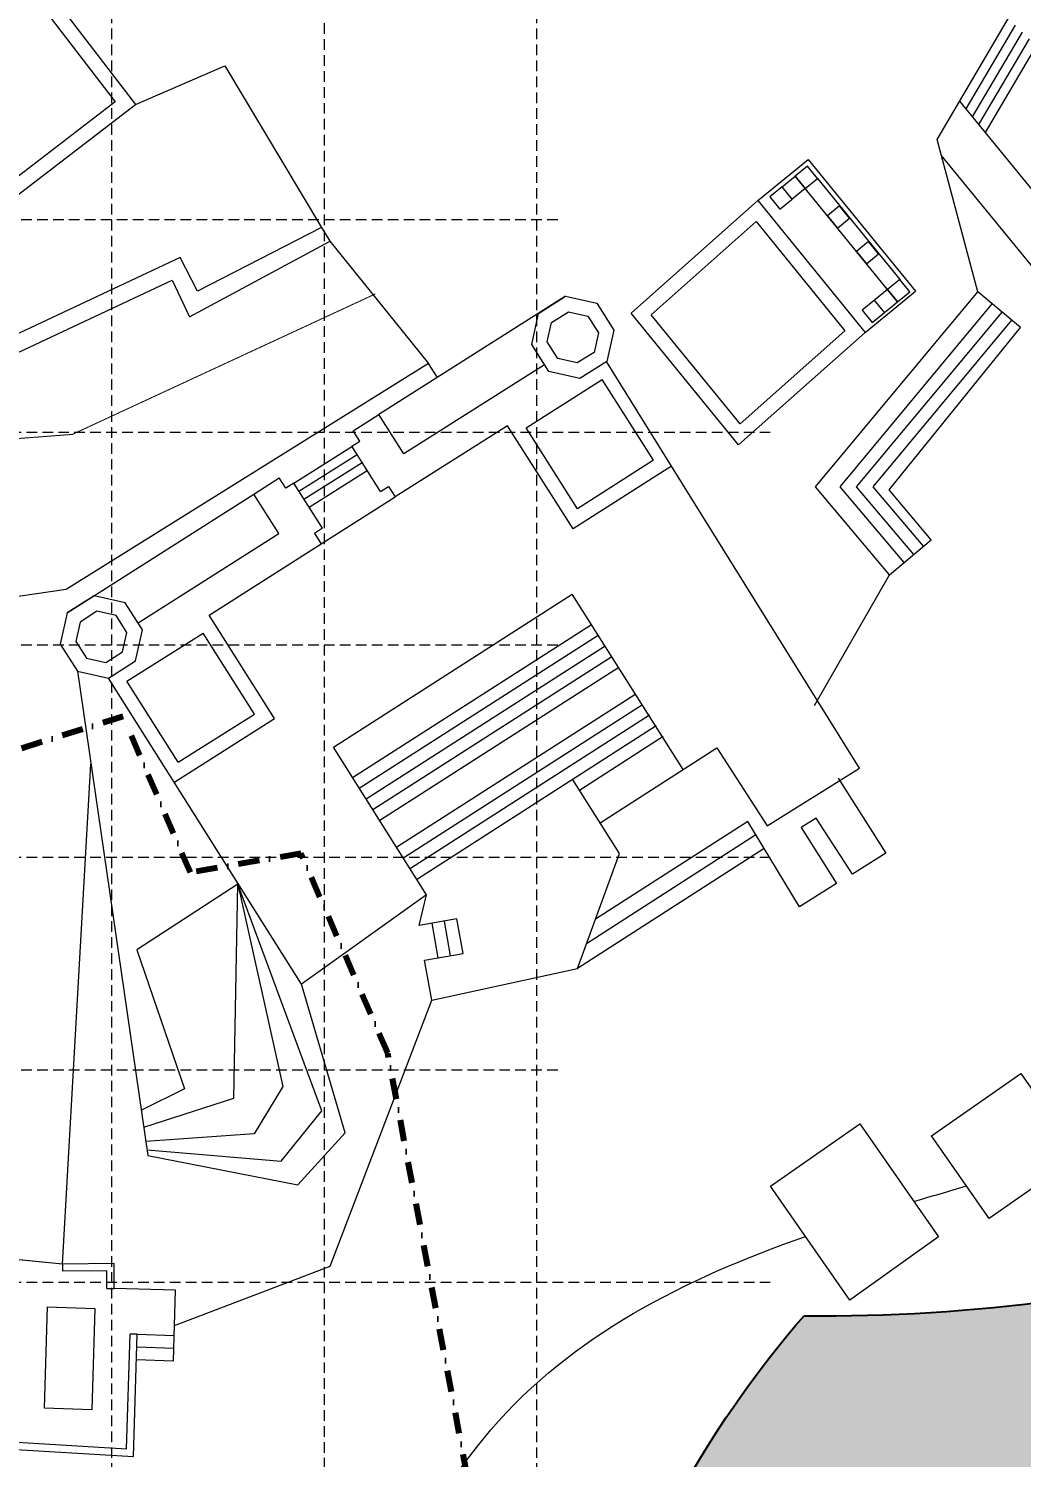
# Model space of a CAD drawing. Header units: millimetres. Extents: x 4203764 to 12476749, y 34048 to 3000914.
# Drawn here: x 12225612 to 12248970, y 2437360 to 2470972 of the extents above; entities that cross this region are included whole.
import ezdxf

# ---------------------------------------------------------------- set-up
doc = ezdxf.new("R2010")
doc.units = ezdxf.units.MM
doc.header["$MEASUREMENT"] = 0
doc.linetypes.add('DASHDOTX2', pattern=[2, 1, -0.5, 0, -0.5])
doc.linetypes.add('DASHED', pattern=[0.75, 0.5, -0.25])
for name, color, linetype, lineweight in [('2', 240, 'Continuous', 25), ('4', 1, 'Continuous', 35), ('A_SITE EDGE', 1, 'Continuous', 50), ('building property', 253, 'Continuous', 15), ('outer profile and ghats', 1, 'Continuous', 9), ('streets', 254, 'Continuous', 9), ('wall', 22, 'Continuous', 9)]:
    doc.layers.add(name, color=color, linetype=linetype, lineweight=lineweight)
doc.styles.get("Standard").update_dxf_attribs({"font": 'arial.ttf'})
doc.dimstyles.get("Standard").update_dxf_attribs({"dimtxt": 10000, "dimasz": 2000, "dimexe": 0.18, "dimexo": 0.0625, "dimgap": 0.09, "dimtad": 0, "dimtih": 1, "dimtoh": 1, "dimdec": 4, "dimzin": 0, "dimdsep": 46, "dimtxsty": 'Standard', "dimblk": 'ARCHTICK', "dimcen": 0, "dimadec": 0, "dimazin": 0, "dimtfac": 1, "dimtdec": 4, "dimtofl": 0, "dimtmove": 0, "dimatfit": 3, "dimldrblk": 'ARCHTICK', "dimfxl": 0, "dimtolj": 1, "dimtzin": 0, "dimlwe": 18, "dimarcsym": 0})

# ---------------------------------------------------------------- blocks, each defined once
blk = doc.blocks.new('GRID')
at = {"layer": 'building property', "color": 253, "linetype": 'DASHED', "lineweight": 15, "ltscale": 500}
for p, q in [((13051403, 2546471), (13051403, 2336221)), ((13046403, 2541471), (13046403, 2331221)), ((13056403, 2541471), (13056403, 2331221)), ((13056903, 2466471), (12611403, 2466471)), ((13061903, 2461471), (12616403, 2461471)), ((13056903, 2456471), (12611403, 2456471)), ((13061903, 2451471), (12616403, 2451471)), ((13056903, 2446471), (12611403, 2446471)), ((13061903, 2441471), (12616403, 2441471))]:
    blk.add_line(p, q, dxfattribs=at)
blk = doc.blocks.new('_ArchTick')
at = {"color": 0, "linetype": 'ByBlock', "lineweight": 30, "const_width": 0.15}
blk.add_lwpolyline([(-0.5, -0.5), (0.5, 0.5)], dxfattribs=at)
blk = doc.blocks.new('*D42')
at = {"layer": '4', "color": 0, "linetype": 'DASHED', "lineweight": 18}
for p, q in [((11789424, 2546568), (11789424, 2428157)), ((12264489, 2546461), (12264489, 2428157))]:
    blk.add_line(p, q, dxfattribs=at)
at = {"layer": '4', "color": 0, "lineweight": -2}
for p, q in [((11789424, 2428158), (11986578, 2428158)), ((12264489, 2428158), (12067335, 2428158))]:
    blk.add_line(p, q, dxfattribs=at)
at = {"layer": 'Defpoints', "color": 0, "lineweight": 30}
for p in [(11789424, 2546568), (12264489, 2546461), (12264489, 2428158)]:
    blk.add_point(p, dxfattribs=at)
at = {"layer": '4', "color": 0, "lineweight": -2, "xscale": 2000, "yscale": 2000, "zscale": 2000, "rotation": 180}
blk.add_blockref('_ArchTick', (11789424, 2428158), dxfattribs=at)
at = {"layer": '4', "color": 0, "lineweight": -2, "xscale": 2000, "yscale": 2000, "zscale": 2000}
blk.add_blockref('_ArchTick', (12264489, 2428158), dxfattribs=at)
at = {"layer": '4', "color": 0, "lineweight": 30, "insert": (12026957, 2428158), "char_height": 10000, "attachment_point": 5}
blk.add_mtext('\\A1;475065.1106', dxfattribs=at)

msp = doc.modelspace()

# ---------------------------------------------------------------- hatches: boundary and pattern name
at = {"layer": 'building property', "lineweight": 35}
h = msp.add_hatch(color=254, dxfattribs=at)
h.dxf.hatch_style = 1
edge = h.paths.add_edge_path()
edge.add_arc((12422933.58498, 1804056.12126), 263896.55539, 140.0344583194, 166.4284169588)
edge.add_line((12166405.68001, 1865982.09254), (11809487.3317, 1865841.04787))
edge.add_arc((11795819.33628, 1886942.04403), 25140.92556, 302.932813921, 330.721959267)
edge.add_arc((11790950.95391, 1889671.59987), 30722.28937, 330.721959267, 347.691422622)
edge.add_arc((11840072.54802, 1878953.65679), 19554.99489, 143.08485549, 167.691422622, ccw=False)
edge.add_arc((11807220.50579, 1903633.24919), 21534.40715, 323.08485549, 338.771758814)
edge.add_arc((11955946.7924, 1845861.77199), 138018.25471, 152.3377396526, 158.771758814, ccw=False)
edge.add_arc((11791692.03616, 1931959.48148), 47433.73511, 332.337739653, 349.644038435)
edge.add_arc((11871872.39149, 1917307.32735), 34074.39333, 151.804865063, 169.644038435, ccw=False)
edge.add_arc((11962613.6436, 1868662.2146), 137032.25767, 145.8909863463, 151.8048650631, ccw=False)
edge.add_arc((11787542.99968, 1987234.12269), 74412.83626, 325.8909863463, 334.4095907286)
edge.add_arc((12096866.37172, 1839094.85316), 268553.91382, 152.1606562035, 154.4095907286, ccw=False)
edge.add_arc((11884893.48195, 1951041.5666), 28836.22018, 138.536633749, 152.160656203, ccw=False)
edge.add_arc((12145192.348, 1721045.11657), 376188.87482, 136.9969988859, 138.5366337492, ccw=False)
edge.add_arc((11830511.45426, 2014520.61475), 54103.97071, 316.996998886, 325.934038813)
edge.add_arc((12063451.02841, 1857010.40857), 227090.46426, 144.4115146112, 145.934038813, ccw=False)
edge.add_arc((11882971.44551, 1986166.24576), 5157.79401, 109.370345257, 144.411514611, ccw=False)
edge.add_arc((11872806.33967, 2015079.38397), 25490.19023, 289.370345258, 298.562881028)
edge.add_arc((11879590.48764, 2002617.1732), 11301.06196, 298.562881028, 329.882360352)
edge.add_arc((11815875.61762, 2039577.60358), 84960.12844, 329.8823603517, 334.7322078033)
edge.add_arc((11896640.94108, 2001455.54062), 4350.1686, 111.798392518, 154.732207803, ccw=False)
edge.add_arc((11887307.09226, 2024793.72639), 20785.29736, 291.798392517, 301.054303133)
edge.add_arc((11856516.08611, 2075928.72551), 80475.11387, 301.0543031333, 304.2727914648)
edge.add_arc((11900115.71454, 2011948.81654), 3051.88511, 304.272791465, 344.506463286)
edge.add_arc((11799904.2964, 2039727.72895), 107042.25149, 344.5064632856, 347.0246817926)
edge.add_arc((11914355.65123, 2013356.47758), 10407.97422, 136.572606451, 167.024681793, ccw=False)
edge.add_arc((11898455.85704, 2028406.57183), 11485.1478, 316.572606451, 345.740002448)
edge.add_arc((11851131.69288, 2040434.16903), 60313.82389, 345.7400024481, 354.5454942005)
edge.add_arc((11928707.56329, 2029145.01425), 18394.30865, 143.192449, 162.419221095, ccw=False)
edge.add_arc((11904217.35609, 2047471.06434), 12193.50526, 323.192449, 340.654715426)
edge.add_arc((11913568.70574, 2044187.96858), 2282.57908, 340.654715425, 435.667212506)
edge.add_arc((11918809.42755, 2046321.44877), 4676.31282, 123.908620662, 179.043637717, ccw=False)
edge.add_arc((11948963.81076, 2001461.5739), 58729.02043, 120.4236297496, 123.9086206621, ccw=False)
edge.add_arc((11916860.85688, 2056128.06657), 4666.76072, 300.42362975, 343.174736263)
edge.add_arc((12265773.02432, 1950617.37847), 359849.63931, 162.2838870341, 163.1747362629, ccw=False)
edge.add_arc((11934658.08587, 2056392.2457), 12250.12118, 139.855291782, 162.283887034, ccw=False)
edge.add_arc((11930589.41079, 2059823.81787), 6927.5462, 110.169564977, 139.855291782, ccw=False)
edge.add_arc((11925358.20077, 2074065.16989), 8244.19285, 290.169564977, 337.898758001)
edge.add_arc((11987011.44104, 2053190.64676), 56863.60963, 149.199047573, 161.787058054, ccw=False)
edge.add_arc((11075552.25721, 2596549.90314), 1004266.5074, 329.19904757266, 329.61497402102)
edge.add_arc((11980804.63447, 2065759.45851), 45123.96456, 141.790083481, 149.614974021, ccw=False)
edge.add_arc((11973785.75951, 2071284.73579), 36191.2553, 132.028681913, 141.790083481, ccw=False)
edge.add_arc((11938932.66945, 2109954.06772), 15866.93443, 312.028681913, 321.477011749)
edge.add_arc((12047130.20068, 2023818.96458), 122429.70961, 139.0851188938, 141.4770117494, ccw=False)
edge.add_arc((11931780.31903, 2123790.61727), 30213.42498, 319.085118894, 328.813375568)
edge.add_arc((11993537.04921, 2086409.11404), 41975.70514, 141.349766146, 148.813375568, ccw=False)
edge.add_arc((12005850.60992, 2080987.9041), 55086.72854, 137.407761634, 144.947545947, ccw=False)
edge.add_arc((11990556.79698, 2095047.46285), 34312.41974, 127.51434222, 137.407761634, ccw=False)
edge.add_arc((11957008.81119, 2138745.39622), 20778.20317, 307.51434222, 316.695567163)
edge.add_arc((11955918.27659, 2139773.22335), 22276.76725, 316.695567163, 326.268119667)
edge.add_arc((11965289.37029, 2133515.94454), 11008.62919, 326.268119667, 347.790222432)
edge.add_arc((11985827.96119, 2129071.6751), 10005.30064, 137.169886407, 167.790222432, ccw=False)
edge.add_arc((11987437.46688, 2127579.68442), 12199.96343, 116.852213686, 137.169886407, ccw=False)
edge.add_arc((11970422.17406, 2161188.10091), 25470.26153, 296.852213686, 308.896639212)
edge.add_arc((11976014.23722, 2154256.9492), 16564.53111, 308.896639212, 333.194272458)
edge.add_arc((11860930.93487, 2212404.1487), 145503.52168, 333.1942724584, 335.605593174)
edge.add_arc((11906483.0125, 2191746.1714), 95486.08669, 335.605593174, 339.9027603815)
edge.add_arc((12024664.71914, 2148504.26439), 30358.17542, 142.171141754, 159.902760382, ccw=False)
edge.add_arc((12026846.78869, 2146809.91674), 33120.82659, 125.296783989, 142.171141754, ccw=False)
edge.add_arc((11992941.37741, 2194701.94609), 25558.15934, 305.296783989, 317.920029965)
edge.add_arc((11860544.70547, 2314247.47305), 203939.8057, 317.9200299652, 320.6654060374)
edge.add_arc((12005072.05939, 2195807.41048), 17081.02358, 320.665406037, 333.296260938)
edge.add_arc((12025817.7741, 2185371.70662), 6141.56443, 114.657943249, 153.296260938, ccw=False)
edge.add_arc((12010209.31829, 2219372.64234), 31270.83355, 294.657943249, 307.460065737)
edge.add_arc((12026070.76591, 2198671.74297), 5191.86204, 307.460065737, 350.572480741)
edge.add_arc((12041977.16001, 2196030.60663), 10932.31157, 154.008990733, 170.572480741, ccw=False)
edge.add_arc((12035864.30031, 2199010.8602), 4131.6524, 104.44563073, 154.008990733, ccw=False)
edge.add_arc((12059610.48435, 2145011.53073), 63070.87253, 105.6165097511, 113.1314364048, ccw=False)
edge.add_arc((12040956.91098, 2211746.87486), 6222.4313, 285.616509751, 325.323685638)
edge.add_arc((12024043.2371, 2223448.11648), 26789.1865, 325.323685638, 336.723293621)
edge.add_arc((12058249.21068, 2208733.17976), 10447.59627, 128.323631121, 156.723293621, ccw=False)
edge.add_arc((12029392.06585, 2245241.69464), 36088.48077, 308.323631121, 313.946560167)
edge.add_arc((12083829.87625, 2188764.36944), 42353.62184, 128.486417849, 133.946560167, ccw=False)
edge.add_arc((12051132.59717, 2229890.49023), 10186.55203, 308.486417849, 334.232279081)
edge.add_arc((12102406.63357, 2205139.28006), 46748.93087, 146.973870858, 154.232279081, ccw=False)
edge.add_arc((12067661.65762, 2227725.46538), 5308.01968, 122.318435148, 146.973870858, ccw=False)
edge.add_arc((12091969.20285, 2189302.10819), 50774.61327, 117.129092282, 122.318435148, ccw=False)
edge.add_arc((12065354.21922, 2241247.29044), 7591.98088, 297.129092282, 335.593229583)
edge.add_arc((12283885.72211, 2142085.86596), 232385.11356, 154.5330055613, 155.5932295827, ccw=False)
edge.add_arc((12092048.28291, 2233452.01748), 19901.2866, 138.902522326, 154.533005561, ccw=False)
edge.add_arc((12083002.97433, 2241342.04187), 7898.36645, 117.1931828, 138.902522326, ccw=False)
edge.add_arc((12172609.68851, 2161469.99995), 127437.90807, 133.937445304, 137.0092429147, ccw=False)
edge.add_arc((12088584.73883, 2248670.70685), 6342.26219, 96.603262962, 133.937445304, ccw=False)
edge.add_arc((12086923.02238, 2263025.34251), 8108.23491, 276.603262962, 304.416870032)
edge.add_arc((12101573.55915, 2241642.28192), 17812.28799, 104.263259522, 124.416870032, ccw=False)
edge.add_arc((12093606.17799, 2268768.40567), 10492.14992, 289.943675335, 316.903281314)
edge.add_arc((12099774.36332, 2262996.98248), 2044.91157, 316.903281314, 394.563289367)
edge.add_arc((12108218.93736, 2262008.3021), 7093.86174, 116.748716103, 162.367614153, ccw=False)
edge.add_arc((12122374.01509, 2264454.79555), 17778.2768, 139.986905671, 167.366854597, ccw=False)
edge.add_arc((12104061.54487, 2279827.91574), 6131.54106, 319.986905671, 371.949700078)
edge.add_arc((12116330.47808, 2282424.50258), 6409.15212, 147.615739133, 191.949700078, ccw=False)
edge.add_arc((12103664.68187, 2290457.58157), 8589.27286, 327.615739133, 378.469295637)
edge.add_arc((12115880.52553, 2294537.66772), 4289.93284, 155.232099667, 198.469295637, ccw=False)
edge.add_arc((12121723.31077, 2291841.89317), 10724.63095, 131.361132325, 155.232099667, ccw=False)
edge.add_arc((12108153.53343, 2318305.31023), 19521.81951, 289.395397518, 302.872499288)
edge.add_arc((12133671.22285, 2297874.54878), 15457.67071, 131.816341562, 164.869386462, ccw=False)
edge.add_arc((12097802.53601, 2337968.47188), 38339.03332, 311.816341562, 318.184738103)
edge.add_arc((12134442.04632, 2308405.32127), 9003.48475, 96.870483696, 153.613769522, ccw=False)
edge.add_arc((12130772.19598, 2338862.87953), 21674.36812, 276.870483696, 287.728873927)
edge.add_arc((12135367.95772, 2324487.47067), 6582.2044, 287.728873927, 330.062718908)
edge.add_arc((12161033.2484, 2309707.04393), 23034.82045, 142.127965627, 150.062718908, ccw=False)
edge.add_arc((12134575.28819, 2337148.44982), 15664.24402, 301.887328287, 340.590968542)
edge.add_arc((12157396.83975, 2332029.36114), 8047.96466, 115.449626821, 180.614358041, ccw=False)
edge.add_arc((12145948.42862, 2356085.86119), 18593.75661, 295.449626821, 348.915670538)
edge.add_arc((12189745.46756, 2347732.38651), 25993.19856, 127.163760678, 169.406111844, ccw=False)
edge.add_arc((12158024.63805, 2389577.96852), 26516.45539, 307.163760678, 350.852280355)
edge.add_arc((12198736.93035, 2383022.13341), 14720.29663, 100.366814325, 170.852280355, ccw=False)
edge.add_arc((12188836.61367, 2437141.24056), 40296.91912, 280.366814325, 301.274677397)
edge.add_arc((12220773.67523, 2384561.66699), 21222.08167, 90.27518616, 121.274677397, ccw=False)
edge.add_arc((12220587.84901, 2423251.75267), 17468.45027, 270.27518616, 358.821778681)
edge.add_arc((12261882.91553, 2424966.98004), 23920.42798, 138.903468032, 184.975037426, ccw=False)
edge.add_arc((12244276.45652, 2481842.09135), 41153.64894, 269.415176958, 302.457215795)
edge.add_arc((12251494.42786, 2470493.45398), 27704.08834, 302.457215795, 336.713991655)
edge.add_arc((12280323.45495, 2458086.05834), 3681.51774, 106.538255431, 156.713991655, ccw=False)
edge.add_arc((12277078.09344, 2469015.41288), 7719.49808, 286.538255431, 332.261294948)
edge.add_arc((12265522.42494, 2532539.87056), 69590.71886, 285.3212740008, 320.0355113691)
edge.add_arc((13061631.32729, 1865365.57947), 969115.64922, 139.11600640113, 140.03551136914, ccw=False)
edge.add_line((12328944.66821, 2499680.48641), (12329073.93275, 2172572.15004))
edge.add_arc((12871405.34426, 1859096.21132), 626410.8269, 149.97142388808, 158.65638947594)
edge.add_arc((11908116.16923, 2235511.87646), 407811.00022, 320.0344583194, 338.6563894759, ccw=False)

# ---------------------------------------------------------------- linework, layer by layer
at = {"layer": '2'}
msp.add_lwpolyline([(12184203.85027, 2385362.37198, -0.3176291757), (12196088.02134, 2397502.1339, 0.0914816891), (12209756.41357, 2402699.93306, -0.1360917661), (12220671.74799, 2405783.50388, 0.4068031809), (12238052.60595, 2422892.55955, -0.2037775267), (12243856.40491, 2440690.58618, 0.1451803897), (12266362.372, 2447116.95408, 0.1505966144), (12276941.82279, 2459541.44038, -0.2224992803), (12279275.49078, 2461615.27129, 0.2021941181), (12283910.46223, 2465422.4493, 0.1526385525), (12318859.72267, 2487840.86808, -0.0040121188), (12328944.66821, 2499680.48641), (12329073.93275, 2172572.15004, 0.0379134616)], format="xyb", dxfattribs=at)
at = {"layer": '2', "const_width": 23.31871}
msp.add_lwpolyline([(12109350.15385, 2449210.39284), (12109952.86911, 2449250.52842), (12113644.69771, 2449773.9693), (12114424.14336, 2450025.61793), (12121276.34674, 2450403.42776), (12125427.71538, 2450578.59934), (12130710.65449, 2450870.3385), (12135360.47639, 2451891.69773), (12142307.94323, 2452708.0237), (12144625.03167, 2454072.19551), (12146556.60062, 2454288.74869), (12155909.40477, 2455036.91657), (12160533.71429, 2454863.6782), (12165023.84317, 2453337.93559), (12172164.60025, 2454344.79214), (12175230.45783, 2454149.64307), (12188143.80869, 2457025.21375), (12200569.94686, 2458799.9021), (12204972.64698, 2457836.38322), (12222815.93092, 2461133.77185), (12226640.87924, 2461425.36162), (12233768.03086, 2464728.80542)], dxfattribs=at)
at = {"layer": 'A_SITE EDGE', "linetype": 'DASHDOTX2', "lineweight": 80, "ltscale": 500}
msp.add_lwpolyline([(12259762.06627, 2410306.9361), (12239698.26323, 2430562.95338), (12237223.71791, 2430057.44075), (12234061.88614, 2446872.03744), (12232020.35482, 2451568.4143), (12229418.93531, 2451118.18141), (12227832.71759, 2454788.89428), (12212542.4128, 2449987.1684), (12209037.64917, 2450396.98678), (12196052.64467, 2447112.21918)], dxfattribs=at)
at = {"layer": 'building property'}
for p, q in [((12246987.02589, 2468362.11554), (12248667.2299, 2471214.26542)), ((12247670.75958, 2469082.79929), (12248831.26512, 2471052.75991)), ((12247821.2748, 2468898.34355), (12248995.30034, 2470891.2544)), ((12247971.79001, 2468713.8878), (12249159.33556, 2470729.74889)), ((12248122.30523, 2468529.43205), (12249323.37078, 2470568.24338)), ((12223391.88196, 2465547.94447), (12228127.69218, 2469188.21592)), ((12251066.34878, 2464921.51941), (12247520.24437, 2469267.25504)), ((12247941.56431, 2464778.91733), (12246987.02589, 2468362.11554)), ((12242765.3551, 2466925.24398), (12243953.06301, 2467892.76611)), ((12243953.06301, 2467892.76611), (12246479.80152, 2464791.00002)), ((12250181.7506, 2464200.51327), (12247084.51242, 2467996.16528)), ((12239785.44813, 2464279.09726), (12242765.3551, 2466925.24398)), ((12242765.3551, 2466925.24398), (12245292.09361, 2463823.47789)), ((12240258.16722, 2464240.94554), (12242725.54425, 2466431.9675)), ((12242725.54425, 2466431.9675), (12244819.37451, 2463861.62962)), ((12238247.34167, 2464675.30359), (12233852.92598, 2461890.62141)), ((12244121.72465, 2460189.51366), (12247941.56431, 2464778.91733)), ((12244704.64796, 2460191.72981), (12248284.83892, 2464493.20397)), ((12245292.09361, 2463823.47789), (12246479.80152, 2464791.00002)), ((12248944.82103, 2463943.8895), (12247941.56431, 2464778.91733)), ((12242312.18664, 2461177.33117), (12239785.44813, 2464279.09726)), ((12242351.99749, 2461670.60765), (12240258.16722, 2464240.94554)), ((12245093.26349, 2460193.20725), (12248513.68866, 2464302.72839)), ((12242312.18664, 2461177.33117), (12245292.09361, 2463823.47789)), ((12242351.99749, 2461670.60765), (12244819.37451, 2463861.62962)), ((12245481.87903, 2460194.68469), (12248742.5384, 2464112.25282)), ((12245861.05714, 2460124.93523), (12248944.82103, 2463943.8895)), ((12240738.19712, 2460679.49886), (12239209.84562, 2463136.94587)), ((12237749.15481, 2463064.2879), (12234438.57949, 2460966.4208)), ((12237314.68774, 2461578.01693), (12239103.57801, 2462719.59264)), ((12240317.55098, 2460817.25326), (12239103.57801, 2462719.59264)), ((12233251.36388, 2461509.41958), (12233852.92598, 2461890.62141)), ((12234438.57949, 2460966.4208), (12233852.92598, 2461890.62141)), ((12233407.02085, 2461263.78241), (12233251.36388, 2461509.41958)), ((12236875.607, 2461629.56), (12234235.42176, 2459956.51008)), ((12238424.21425, 2459202.83665), (12236875.607, 2461629.56)), ((12238528.66071, 2459675.67755), (12237314.68774, 2461578.01693)), ((12231851.66179, 2460276.46139), (12233220.36192, 2461143.78827)), ((12233219.35524, 2461145.37688), (12233407.02085, 2461263.78241)), ((12233892.56545, 2460083.0059), (12233219.35524, 2461145.37688)), ((12231971.19187, 2460087.83489), (12233339.89199, 2460955.16177)), ((12240317.55098, 2460817.25326), (12238528.66071, 2459675.67755)), ((12232090.72195, 2459899.20839), (12233459.42207, 2460766.53527)), ((12232210.25202, 2459710.58189), (12233578.95215, 2460577.90877)), ((12240738.19712, 2460679.49886), (12238424.21425, 2459202.83665)), ((12245159.65104, 2453570.21232), (12240738.19712, 2460679.49886)), ((12230907.83718, 2460019.56377), (12231508.51276, 2460402.16099)), ((12231664.73953, 2460156.88581), (12231508.51276, 2460402.16099)), ((12231851.66179, 2460276.46139), (12231664.73953, 2460156.88581)), ((12232527.33631, 2459215.65602), (12231851.66179, 2460276.46139)), ((12233892.56545, 2460083.0059), (12234079.76478, 2460202.14726)), ((12234079.76478, 2460202.14726), (12234235.42176, 2459956.51008)), ((12245868.31264, 2458123.20681), (12244121.72465, 2460189.51366)), ((12246209.40491, 2458411.522), (12244704.64796, 2460191.72981)), ((12246436.79975, 2458603.73213), (12245093.26349, 2460193.20725)), ((12246664.1946, 2458795.94226), (12245481.87903, 2460194.68469)), ((12246845.14857, 2458948.8973), (12245861.05714, 2460124.93523)), ((12226519.89751, 2457224.68817), (12230907.83718, 2460019.56377)), ((12231495.63449, 2459096.72514), (12230907.83718, 2460019.56377)), ((12232496.17282, 2458851.54), (12234234.13926, 2459958.52878)), ((12228189.93794, 2456991.17874), (12231495.63449, 2459096.72514)), ((12232527.33631, 2459215.65602), (12232339.94606, 2459096.81518)), ((12232339.94606, 2459096.81518), (12232496.17282, 2458851.54)), ((12229859.87841, 2457172.36584), (12232496.17282, 2458851.54)), ((12245868.31264, 2458123.20681), (12246845.14857, 2458948.8973)), ((12244105.63507, 2455047.55478), (12245868.31264, 2458123.20681)), ((12232781.7529, 2454063.88209), (12238401.55329, 2457667.92966)), ((12241010.90602, 2453541.97767), (12238401.55329, 2457667.92966)), ((12231398.69001, 2454739.41918), (12229859.87841, 2457172.36584)), ((12227926.50211, 2455618.63418), (12229719.97998, 2456752.98891)), ((12230926.27402, 2454845.77099), (12229719.97998, 2456752.98891)), ((12233232.59184, 2453351.00805), (12238852.39223, 2456955.05562)), ((12233393.32662, 2453100.3739), (12239013.12701, 2456704.42147)), ((12233554.06141, 2452849.73975), (12239173.8618, 2456453.78732)), ((12233714.79619, 2452599.1056), (12239334.59658, 2456203.15317)), ((12226760.94691, 2455856.91555), (12228419.80461, 2444460.0186)), ((12233875.53097, 2452348.47145), (12239495.33136, 2455952.51902)), ((12229036.42916, 2453245.31555), (12227494.75619, 2455694.16527)), ((12229132.79615, 2453711.41626), (12227926.50211, 2455618.63418)), ((12234277.36794, 2451721.88607), (12239897.16832, 2455325.93364)), ((12234438.10272, 2451471.25192), (12240057.90311, 2455075.29949)), ((12229026.44434, 2453239.00027), (12231398.69001, 2454739.41918)), ((12229132.79615, 2453711.41626), (12230926.27402, 2454845.77099)), ((12234598.8375, 2451220.61777), (12240218.63789, 2454824.66534)), ((12234759.57229, 2450969.98362), (12240379.37268, 2454574.03118)), ((12234976.18847, 2450594.00403), (12232781.7529, 2454063.88209)), ((12238570.11334, 2453060.01541), (12240540.10746, 2454323.39703)), ((12239058.36648, 2452288.79901), (12241807.17049, 2454053.03601)), ((12241807.17049, 2454053.03601), (12242984.91426, 2452218.02926)), ((12226406.30888, 2441909.35219), (12227079.81724, 2453666.17173)), ((12242984.91426, 2452218.02926), (12245159.65104, 2453570.21232)), ((12232030.85067, 2448488.86691), (12229036.42916, 2453245.31555)), ((12239517.39345, 2451563.74656), (12238410.8434, 2453311.58899)), ((12244659.10611, 2453334.98483), (12245780.28513, 2451570.77822)), ((12244142.187, 2452395.40647), (12243788.02746, 2452180.90047)), ((12244994.79327, 2451077.48792), (12244142.187, 2452395.40647)), ((12242530.54079, 2452321.19528), (12238949.21314, 2450018.9512)), ((12243751.27177, 2450313.35655), (12242530.54079, 2452321.19528)), ((12243788.02746, 2452180.90047), (12244616.1052, 2450858.64747)), ((12242723.9517, 2452003.07611), (12238736.08568, 2449439.49025)), ((12242917.36261, 2451684.95695), (12238522.95823, 2448860.02931)), ((12238522.95823, 2448860.02931), (12239517.39345, 2451563.74656)), ((12245780.28513, 2451570.77822), (12244994.79327, 2451077.48792)), ((12230538.2087, 2450848.8168), (12228155.84457, 2449302.2586)), ((12230440.62493, 2445810.68342), (12230538.2087, 2450848.8168)), ((12232508.02089, 2445509.65279), (12230538.2087, 2450848.8168)), ((12230538.2087, 2450848.8168), (12230538.2087, 2450848.8168)), ((12230538.2087, 2450848.8168), (12231589.78153, 2446085.12749)), ((12244616.1052, 2450858.64747), (12243751.27177, 2450313.35655)), ((12234976.18847, 2450594.00403), (12232030.85067, 2448488.86691)), ((12234803.83976, 2449872.73258), (12234976.18847, 2450594.00403)), ((12235689.91227, 2450029.31102), (12234803.83976, 2449872.73258)), ((12235834.1117, 2449213.29098), (12235689.91227, 2450029.31102)), ((12235247.70352, 2449109.66642), (12235103.5041, 2449925.68646)), ((12235540.90761, 2449161.4787), (12235396.70818, 2449977.49874)), ((12228155.84457, 2449302.2586), (12229278.92228, 2446031.68727)), ((12234930.31755, 2449053.58094), (12235834.1117, 2449213.29098)), ((12235096.46042, 2448113.38365), (12234930.31755, 2449053.58094)), ((12235096.46042, 2448113.38365), (12238522.95823, 2448860.02931)), ((12233059.28444, 2444998.86367), (12232030.85067, 2448488.86691)), ((12232705.86899, 2441857.29661), (12235096.46042, 2448113.38365)), ((12229278.92228, 2446031.68727), (12228269.79286, 2445528.86521)), ((12231589.78153, 2446085.12749), (12230921.1085, 2444968.80474)), ((12228325.58501, 2445131.34136), (12230440.62493, 2445810.68342)), ((12231558.27462, 2444332.40373), (12232508.02089, 2445509.65279)), ((12230921.1085, 2444968.80474), (12228373.43908, 2444790.37698)), ((12231947.36684, 2443772.04124), (12233059.28444, 2444998.86367)), ((12228401.1215, 2444593.13738), (12231558.27462, 2444332.40373)), ((12228419.80461, 2444460.0186), (12231947.36684, 2443772.04124)), ((12226406.30888, 2441909.35219), (12225233.19441, 2442022.42451)), ((12227623.36747, 2441919.10778), (12226406.30888, 2441909.35219)), ((12226406.30888, 2441909.35219), (12226407.68116, 2441738.15329)), ((12227453.54085, 2441746.5366), (12226407.68116, 2441738.15329)), ((12227456.85177, 2441333.4825), (12227453.54085, 2441746.5366)), ((12227628.05067, 2441334.85478), (12227623.36747, 2441919.10778)), ((12229046.22241, 2440463.60716), (12232705.86899, 2441857.29661)), ((12227456.85177, 2441333.4825), (12227628.05067, 2441334.85478)), ((12229070.84993, 2441291.9593), (12227628.05067, 2441334.85478)), ((12229021.59489, 2439635.25503), (12229070.84993, 2441291.9593)), ((12227918.32028, 2437563.27771), (12227998.53828, 2440261.42796)), ((12228169.66706, 2440256.34017), (12227998.53828, 2440261.42796)), ((12228084.20643, 2437381.85263), (12228169.66706, 2440256.34017)), ((12228160.81874, 2439958.72489), (12229030.44322, 2439932.87032)), ((12228169.66706, 2440256.34017), (12229039.29154, 2440230.4856)), ((12228151.97042, 2439661.10961), (12229021.59489, 2439635.25503)), ((12225088.05639, 2437732.44464), (12227918.32028, 2437563.27771)), ((12224911.30895, 2437571.49902), (12228084.20643, 2437381.85263))]:
    msp.add_line(p, q, dxfattribs=at)
at = {"layer": 'building property', "ltscale": 7}
for p, q in [((12243339.88827, 2467248.7732), (12243645.18403, 2467497.47105)), ((12246052.25139, 2464542.61051), (12243645.18403, 2467497.47105)), ((12243880.24725, 2467208.91285), (12243574.95148, 2466960.215)), ((12244168.80544, 2467443.97607), (12246105.74637, 2465066.23192)), ((12245817.18818, 2464831.16871), (12245511.89242, 2464582.47086)), ((12245746.95563, 2464293.91266), (12246052.25139, 2464542.61051))]:
    msp.add_line(p, q, dxfattribs=at)
at = {"layer": 'building property'}
for points in [[(12215370.40628, 2468467.5737), (12213441.52413, 2473519.71565), (12222221.50551, 2476871.86795), (12228127.69218, 2469188.21592)], [(12215572.85106, 2468897.53905), (12213883.64763, 2473321.91279), (12222105.39741, 2476460.9351), (12227647.47796, 2469250.96683), (12223462.95454, 2466034.45255)], [(12246853.70975, 2444927.38784), (12248956.54631, 2446391.6726), (12250310.84211, 2444446.78947), (12248208.00556, 2442982.50471), (12246853.70975, 2444927.38784)], [(12243063.98001, 2443742.20388), (12245166.81656, 2445206.48864), (12247015.20261, 2442552.05022), (12244932.82401, 2441058.3861), (12243063.98001, 2443742.20388)]]:
    msp.add_lwpolyline(points, dxfattribs=at)
for points in [[(12244168.80544, 2467443.97607), (12243933.74223, 2467732.53426), (12243645.18403, 2467497.47105), (12243880.24725, 2467208.91285)], [(12243574.95148, 2466960.215), (12243339.88827, 2467248.7732), (12243051.33008, 2467013.70999), (12243286.39329, 2466725.15179)], [(12244927.88188, 2466512.15128), (12244692.81867, 2466800.70947), (12244404.26048, 2466565.64626), (12244639.32369, 2466277.08807)], [(12245610.5707, 2465674.09819), (12245375.50748, 2465962.65638), (12245086.94929, 2465727.59317), (12245322.0125, 2465439.03498)], [(12246340.80958, 2464777.67372), (12246105.74637, 2465066.23192), (12245817.18818, 2464831.16871), (12246052.25139, 2464542.61051)], [(12238247.34167, 2464675.30359), (12238980.77117, 2464510.85033), (12239383.09813, 2463875.95134), (12239218.64487, 2463142.52184), (12238583.74588, 2462740.19488), (12237850.31638, 2462904.64814), (12237447.98942, 2463539.54713), (12237612.44268, 2464272.97663)], [(12245746.95563, 2464293.91266), (12245511.89242, 2464582.47086), (12245223.33422, 2464347.40764), (12245458.39743, 2464058.84945)], [(12238310.81926, 2464310.15945), (12238767.46071, 2464207.769), (12239017.954, 2463812.47376), (12238915.56355, 2463355.8323), (12238520.2683, 2463105.33901), (12238063.62685, 2463207.72946), (12237813.13356, 2463603.02471), (12237915.52401, 2464059.66617)], [(12226519.89751, 2457224.68817), (12226357.14723, 2456490.8789), (12226760.94691, 2455856.91555), (12227494.75619, 2455694.16527), (12228128.71953, 2456097.96496), (12228291.46981, 2456831.77424), (12227887.67012, 2457465.73758), (12227153.86085, 2457628.48786)], [(12226823.47318, 2457012.08184), (12226722.14302, 2456555.20393), (12226973.55325, 2456160.49123), (12227430.43116, 2456059.16107), (12227825.14386, 2456310.5713), (12227926.47401, 2456767.4492), (12227675.06379, 2457162.16191), (12227218.18588, 2457263.49206)], [(12225990.36046, 2438521.21151), (12226056.68827, 2440904.82863), (12227167.61612, 2440864.00864), (12227101.2883, 2438480.39152)]]:
    msp.add_lwpolyline(points, close=True, dxfattribs=at)
msp.add_open_spline([(12246439.07046, 2443379.42462), (12246850.37138, 2443502.956), (12247263.43339, 2443624.27999), (12247676.96801, 2443745.11946)], degree=3, dxfattribs=at)
msp.add_open_spline([(12187177.16343, 2404661.19126), (12189165.91304, 2405169.22233), (12199577.06224, 2409279.96653), (12201972.08432, 2415482.36334), (12212131.99075, 2426520.14562), (12230616.98484, 2420095.98215), (12233833.36692, 2437973.15976), (12241033.41821, 2441551.79733), (12243888.61459, 2442557.959)], degree=3, knots=[18.1141653315, 18.1141653315, 18.1141653315, 18.1141653315, 47.2197535398, 96.0400862932, 152.8370713316, 234.039469837, 309.1675020974, 352.2969856611, 352.2969856611, 352.2969856611, 352.2969856611], dxfattribs=at)
at = {"layer": 'outer profile and ghats'}
for p, q in [((12238247.34167, 2464675.30359), (12233852.92598, 2461890.62141)), ((12244121.72465, 2460189.51366), (12247941.56431, 2464778.91733)), ((12244704.64796, 2460191.72981), (12248284.83892, 2464493.20397)), ((12248944.82103, 2463943.8895), (12247941.56431, 2464778.91733)), ((12245093.26349, 2460193.20725), (12248513.68866, 2464302.72839)), ((12245481.87903, 2460194.68469), (12248742.5384, 2464112.25282)), ((12245861.05714, 2460124.93523), (12248944.82103, 2463943.8895)), ((12231851.66179, 2460276.46139), (12233220.36192, 2461143.78827)), ((12231971.19187, 2460087.83489), (12233339.89199, 2460955.16177)), ((12232090.72195, 2459899.20839), (12233459.42207, 2460766.53527)), ((12232210.25202, 2459710.58189), (12233578.95215, 2460577.90877)), ((12245159.65104, 2453570.21232), (12240738.19712, 2460679.49886)), ((12245868.31264, 2458123.20681), (12244121.72465, 2460189.51366)), ((12246209.40491, 2458411.522), (12244704.64796, 2460191.72981)), ((12246436.79975, 2458603.73213), (12245093.26349, 2460193.20725)), ((12246664.1946, 2458795.94226), (12245481.87903, 2460194.68469)), ((12246845.14857, 2458948.8973), (12245861.05714, 2460124.93523)), ((12226519.89751, 2457224.68817), (12230907.83718, 2460019.56377)), ((12245868.31264, 2458123.20681), (12246845.14857, 2458948.8973)), ((12244105.63507, 2455047.55478), (12245868.31264, 2458123.20681)), ((12232781.7529, 2454063.88209), (12238401.55329, 2457667.92966)), ((12241010.90602, 2453541.97767), (12238401.55329, 2457667.92966)), ((12234976.18847, 2450594.00403), (12232781.7529, 2454063.88209)), ((12238570.11334, 2453060.01541), (12240540.10746, 2454323.39703)), ((12239058.36648, 2452288.79901), (12241807.17049, 2454053.03601)), ((12241807.17049, 2454053.03601), (12242984.91426, 2452218.02926)), ((12226406.30888, 2441909.35219), (12227079.81724, 2453666.17173)), ((12242984.91426, 2452218.02926), (12245159.65104, 2453570.21232)), ((12232030.85067, 2448488.86691), (12229036.42916, 2453245.31555)), ((12239517.39345, 2451563.74656), (12238410.8434, 2453311.58899)), ((12244659.10611, 2453334.98483), (12245780.28513, 2451570.77822)), ((12244142.187, 2452395.40647), (12243788.02746, 2452180.90047)), ((12244994.79327, 2451077.48792), (12244142.187, 2452395.40647)), ((12243751.27177, 2450313.35655), (12242530.54079, 2452321.19528)), ((12243788.02746, 2452180.90047), (12244616.1052, 2450858.64747)), ((12245780.28513, 2451570.77822), (12244994.79327, 2451077.48792)), ((12230538.2087, 2450848.8168), (12228155.84457, 2449302.2586)), ((12244616.1052, 2450858.64747), (12243751.27177, 2450313.35655)), ((12234976.18847, 2450594.00403), (12232030.85067, 2448488.86691)), ((12234803.83976, 2449872.73258), (12234976.18847, 2450594.00403)), ((12235689.91227, 2450029.31102), (12234803.83976, 2449872.73258)), ((12235834.1117, 2449213.29098), (12235689.91227, 2450029.31102)), ((12235247.70352, 2449109.66642), (12235103.5041, 2449925.68646)), ((12235540.90761, 2449161.4787), (12235396.70818, 2449977.49874)), ((12234930.31755, 2449053.58094), (12235834.1117, 2449213.29098)), ((12235096.46042, 2448113.38365), (12234930.31755, 2449053.58094)), ((12226406.30888, 2441909.35219), (12225062.44885, 2442038.88207)), ((12229046.22241, 2440463.60716), (12232705.86899, 2441857.29661)), ((12229070.84993, 2441291.9593), (12227628.05067, 2441334.85478)), ((12229021.59489, 2439635.25503), (12229070.84993, 2441291.9593)), ((12228160.81874, 2439958.72489), (12229030.44322, 2439932.87032)), ((12228151.97042, 2439661.10961), (12229021.59489, 2439635.25503))]:
    msp.add_line(p, q, dxfattribs=at)
at = {"layer": 'streets'}
for points in [[(12232504.40677, 2466291.68381), (12232697.16099, 2465969.54084), (12235020.23607, 2463096.8406)], [(12197739.7255, 2459264.43469), (12199651.53881, 2459592.24418), (12199672.66902, 2459372.48318), (12199727.13676, 2459116.53936), (12204901.18461, 2459560.41617), (12204901.06571, 2459861.27628), (12212348.69839, 2462039.24348), (12212684.22205, 2462145.50679), (12212861.85895, 2461584.62283), (12216665.36686, 2462833.21394), (12217029.71809, 2461723.31274), (12221349.79555, 2463167.30069), (12222674.4586, 2463633.38477), (12223306.62138, 2462388.46831), (12228991.65693, 2465056.57892), (12229398.28989, 2464190.152), (12232689.31641, 2465965.30953)], [(12235231.1594, 2462763.98941), (12235020.23607, 2463096.8406), (12226495.69053, 2457778.68886), (12224664.40764, 2457508.64898), (12224346.71698, 2459663.07695), (12222583.9966, 2459431.67946), (12221839.38045, 2458863.11957), (12218942.60219, 2458340.67146), (12210508.11441, 2456540.20738), (12204196.10207, 2455467.84617), (12201459.55951, 2457541.73054), (12201056.17931, 2457863.84473), (12199666.24875, 2457747.97272), (12192784.64674, 2455992.80069), (12183681.20375, 2454536.5306), (12175283.25724, 2452543.67933), (12175353.41362, 2452291.72138), (12176367.01884, 2448156.3396), (12178361.00447, 2443946.61715), (12180204.48757, 2439198.68032)]]:
    msp.add_lwpolyline(points, dxfattribs=at)
at = {"layer": 'wall'}
for p, q in [((12242765.3551, 2466925.24398), (12243953.06301, 2467892.76611)), ((12243953.06301, 2467892.76611), (12246479.80152, 2464791.00002)), ((12239785.44813, 2464279.09726), (12242765.3551, 2466925.24398)), ((12242765.3551, 2466925.24398), (12245292.09361, 2463823.47789)), ((12245292.09361, 2463823.47789), (12246479.80152, 2464791.00002)), ((12242312.18664, 2461177.33117), (12239785.44813, 2464279.09726)), ((12242312.18664, 2461177.33117), (12245292.09361, 2463823.47789)), ((12240738.19712, 2460679.49886), (12239209.84562, 2463136.94587)), ((12233251.36388, 2461509.41958), (12233852.92598, 2461890.62141)), ((12233407.02085, 2461263.78241), (12233251.36388, 2461509.41958)), ((12236875.607, 2461629.56), (12234235.42176, 2459956.51008)), ((12238424.21425, 2459202.83665), (12236875.607, 2461629.56)), ((12233219.35524, 2461145.37688), (12233407.02085, 2461263.78241)), ((12233892.56545, 2460083.0059), (12233219.35524, 2461145.37688)), ((12240738.19712, 2460679.49886), (12238424.21425, 2459202.83665)), ((12230907.83718, 2460019.56377), (12231508.51276, 2460402.16099)), ((12231664.73953, 2460156.88581), (12231508.51276, 2460402.16099)), ((12231851.66179, 2460276.46139), (12231664.73953, 2460156.88581)), ((12232527.33631, 2459215.65602), (12231851.66179, 2460276.46139)), ((12233892.56545, 2460083.0059), (12234079.76478, 2460202.14726)), ((12234079.76478, 2460202.14726), (12234235.42176, 2459956.51008)), ((12231495.63449, 2459096.72514), (12230907.83718, 2460019.56377)), ((12232496.17282, 2458851.54), (12234234.13926, 2459958.52878)), ((12228189.93794, 2456991.17874), (12231495.63449, 2459096.72514)), ((12232527.33631, 2459215.65602), (12232339.94606, 2459096.81518)), ((12232339.94606, 2459096.81518), (12232496.17282, 2458851.54)), ((12229859.87841, 2457172.36584), (12232496.17282, 2458851.54)), ((12231398.69001, 2454739.41918), (12229859.87841, 2457172.36584)), ((12229036.42916, 2453245.31555), (12227494.75619, 2455694.16527)), ((12229026.44434, 2453239.00027), (12231398.69001, 2454739.41918)), ((12227623.36747, 2441919.10778), (12226406.30888, 2441909.35219)), ((12227628.05067, 2441334.85478), (12227623.36747, 2441919.10778)), ((12228084.20643, 2437381.85263), (12228169.66706, 2440256.34017)), ((12228169.66706, 2440256.34017), (12229039.29154, 2440230.4856)), ((12224911.30895, 2437571.49902), (12228084.20643, 2437381.85263))]:
    msp.add_line(p, q, dxfattribs=at)
msp.add_lwpolyline([(12228127.69218, 2469188.21592), (12230230.51925, 2470091.94775), (12232504.40677, 2466291.68381), (12229583.98325, 2464797.18937), (12229179.68216, 2465587.529), (12224464.62639, 2463378.45947), (12223391.88196, 2465547.94447)], dxfattribs=at)
for points in [[(12238247.34167, 2464675.30359), (12238980.77117, 2464510.85033), (12239383.09813, 2463875.95134), (12239218.64487, 2463142.52184), (12238583.74588, 2462740.19488), (12237850.31638, 2462904.64814), (12237447.98942, 2463539.54713), (12237612.44268, 2464272.97663)], [(12226519.89751, 2457224.68817), (12226357.14723, 2456490.8789), (12226760.94691, 2455856.91555), (12227494.75619, 2455694.16527), (12228128.71953, 2456097.96496), (12228291.46981, 2456831.77424), (12227887.67012, 2457465.73758), (12227153.86085, 2457628.48786)]]:
    msp.add_lwpolyline(points, close=True, dxfattribs=at)

# ---------------------------------------------------------------- block references
at = {"layer": '4', "lineweight": 35}
msp.add_blockref('GRID', (-818840.49034, 0), dxfattribs=at)

# ---------------------------------------------------------------- dimensions: what is measured, and where the dimension line sits
at = {"layer": '4', "lineweight": 30}
dim = msp.add_linear_dim(base=(12264489.0871754196, 2428157.6670843181), p1=(11789423.9765982199, 2546567.6151668648), p2=(12264489.0871754196, 2546460.6544161211), dimstyle='Standard', dxfattribs=at)
dim.commit()
dim.dimension.update_dxf_attribs({"geometry": '*D42', "text_midpoint": (12026956.5318868198, 2428157.6670843181)})

doc.saveas('drawing.dxf')
